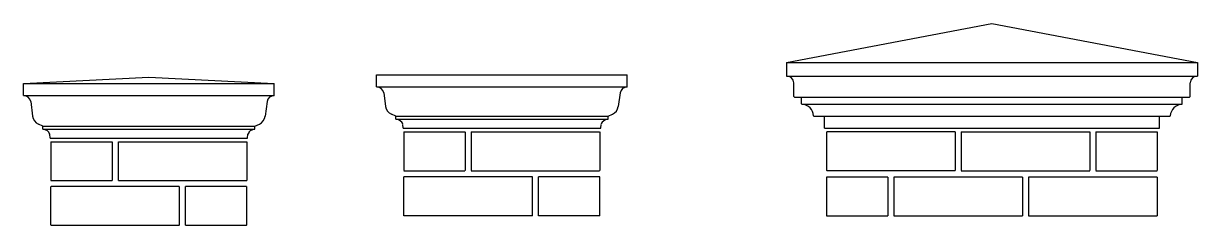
# Model space of a CAD drawing. Extents: x -9127 to 548, y 11049 to 16542.
# Drawn here: x -9127 to -7166, y 16143 to 16481 of the extents above; entities that cross this region are included whole.
import ezdxf

# ---------------------------------------------------------------- set-up
doc = ezdxf.new("R2010")
doc.units = 0
doc.header["$MEASUREMENT"] = 0
doc.linetypes.add('HIDDEN', pattern=[0.375, 0.25, -0.125])
doc.layers.get('0').update_dxf_attribs({"linetype": 'CONTINUOUS'})
doc.layers.add('2', color=5, linetype='HIDDEN')
doc.layers.add('detail', color=7, linetype='CONTINUOUS')

# ---------------------------------------------------------------- blocks, each defined once
blk = doc.blocks.new('6')
at = {"layer": '2'}
for p, q in [((-4574.7, 11374.6), (-4472.2, 11374.6)), ((-4574.7, 11374.6), (-4574.7, 11309.6)), ((-4472.2, 11374.6), (-4472.2, 11309.6)), ((-4462.2, 11374.6), (-4462.2, 11309.6)), ((-4462.2, 11374.6), (-4247.2, 11374.6)), ((-4247.2, 11374.6), (-4247.2, 11309.6)), ((-4574.7, 11309.6), (-4472.2, 11309.6)), ((-4359.7, 11299.6), (-4574.7, 11299.6)), ((-4574.7, 11234.6), (-4574.7, 11299.6)), ((-4462.2, 11309.6), (-4247.2, 11309.6)), ((-4359.7, 11234.6), (-4359.7, 11299.6)), ((-4349.7, 11234.6), (-4349.7, 11299.6)), ((-4247.2, 11299.6), (-4349.7, 11299.6)), ((-4247.2, 11234.6), (-4247.2, 11299.6)), ((-4359.7, 11234.6), (-4574.7, 11234.6)), ((-4247.2, 11234.6), (-4349.7, 11234.6))]:
    blk.add_line(p, q, dxfattribs=at)
at = {"layer": 'detail'}
for p, q in [((-4620.4, 11471.6), (-4410.9, 11482.6)), ((-4410.9, 11482.6), (-4201.4, 11471.6)), ((-4620.4, 11471.6), (-4201.4, 11471.6)), ((-4620.4, 11451.6), (-4620.4, 11471.6)), ((-4201.4, 11451.6), (-4201.4, 11471.6)), ((-4620.4, 11451.6), (-4201.4, 11451.6)), ((-4608.4, 11441.6), (-4605.3, 11417.2)), ((-4213.4, 11441.6), (-4216.6, 11417.2)), ((-4588.3, 11400.6), (-4595.6, 11404)), ((-4588.3, 11400.6), (-4233.6, 11400.6)), ((-4588.3, 11395.6), (-4588.3, 11400.6)), ((-4233.6, 11400.6), (-4226.3, 11404)), ((-4233.6, 11395.6), (-4233.6, 11400.6)), ((-4588.3, 11395.6), (-4233.6, 11395.6)), ((-4575.9, 11380.6), (-4576.5, 11387)), ((-4575.9, 11380.6), (-4245.9, 11380.6)), ((-4245.9, 11380.6), (-4245.4, 11387))]:
    blk.add_line(p, q, dxfattribs=at)
for centre, radius, start, end in [((-4620.4, 11439.4), 12.2, 10.3314, 90.0574), ((-4201.5, 11439.4), 12.2, 89.9426, 169.6686), ((-4588.4, 11419.4), 17, 187.4168, 245), ((-4233.5, 11419.4), 17, 295, 352.5832), ((-4590.4, 11378.9), 16.9, 44.0627, 82.8072), ((-4585.7, 11384.6), 9.54, 15.8483, 39.1744), ((-4577.5, 11386.9), 1, 5, 15.8483), ((-4236.2, 11384.6), 9.54, 140.8256, 164.1517), ((-4244.4, 11386.9), 1, 164.1517, 175), ((-4231.5, 11378.9), 16.9, 97.1928, 135.9373)]:
    blk.add_arc(centre, radius, start, end, dxfattribs=at)
blk = doc.blocks.new('7')
at = {"layer": '2'}
for p, q in [((-3984.7, 11391), (-3984.7, 11326)), ((-3984.7, 11391), (-3882.2, 11391)), ((-3882.2, 11391), (-3882.2, 11326)), ((-3872.2, 11391), (-3657.2, 11391)), ((-3872.2, 11391), (-3872.2, 11326)), ((-3657.2, 11391), (-3657.2, 11326)), ((-3984.7, 11326), (-3882.2, 11326)), ((-3872.2, 11326), (-3657.2, 11326)), ((-3984.7, 11251), (-3984.7, 11316)), ((-3769.7, 11316), (-3984.7, 11316)), ((-3769.7, 11251), (-3769.7, 11316)), ((-3657.2, 11316), (-3759.7, 11316)), ((-3759.7, 11251), (-3759.7, 11316)), ((-3657.2, 11251), (-3657.2, 11316)), ((-3769.7, 11251), (-3984.7, 11251)), ((-3657.2, 11251), (-3759.7, 11251))]:
    blk.add_line(p, q, dxfattribs=at)
at = {"layer": 'detail'}
for p, q in [((-4030.5, 11486), (-3611.5, 11486)), ((-4030.5, 11466), (-4030.5, 11486)), ((-3611.5, 11466), (-3611.5, 11486)), ((-4030.5, 11466), (-3611.5, 11466)), ((-4018.5, 11456), (-4015.3, 11433.6)), ((-3623.5, 11456), (-3626.7, 11433.6)), ((-3998.4, 11417), (-4005.6, 11420.4)), ((-3998.4, 11417), (-3643.6, 11417)), ((-3998.4, 11412), (-3998.4, 11417)), ((-3643.6, 11417), (-3636.3, 11420.4)), ((-3643.6, 11412), (-3643.6, 11417)), ((-3998.4, 11412), (-3643.6, 11412)), ((-3986, 11397), (-3986.5, 11403.4)), ((-3656, 11397), (-3655.4, 11403.4)), ((-3986, 11397), (-3656, 11397))]:
    blk.add_line(p, q, dxfattribs=at)
for centre, radius, start, end in [((-4030.5, 11453.8), 12.2, 10.3314, 90.0574), ((-3611.5, 11453.8), 12.2, 89.9426, 169.6686), ((-3998.5, 11435.8), 17, 187.4168, 245), ((-3643.5, 11435.8), 17, 295, 352.5832), ((-4000.5, 11395.3), 16.9, 44.0627, 82.8072), ((-3995.8, 11401), 9.54, 15.8483, 39.1744), ((-3987.5, 11403.3), 1, 5, 15.8483), ((-3646.2, 11401), 9.54, 140.8256, 164.1517), ((-3654.4, 11403.3), 1, 164.1517, 175), ((-3641.5, 11395.3), 16.9, 97.1928, 135.9373)]:
    blk.add_arc(centre, radius, start, end, dxfattribs=at)
blk = doc.blocks.new('8')
at = {"layer": '2'}
for p, q in [((-3278.6, 11391), (-3278.6, 11326)), ((-3063.6, 11391), (-3278.6, 11391)), ((-3063.6, 11391), (-3063.6, 11326)), ((-3053.6, 11391), (-2838.6, 11391)), ((-3053.6, 11391), (-3053.6, 11326)), ((-2838.6, 11391), (-2838.6, 11326)), ((-2828.6, 11391), (-2828.6, 11326)), ((-2828.6, 11391), (-2726.1, 11391)), ((-2726.1, 11391), (-2726.1, 11326)), ((-3063.6, 11326), (-3278.6, 11326)), ((-3053.6, 11326), (-2838.6, 11326)), ((-2828.6, 11326), (-2726.1, 11326)), ((-3278.6, 11316), (-3176.1, 11316)), ((-3278.6, 11316), (-3278.6, 11251)), ((-3176.1, 11316), (-3176.1, 11251)), ((-3166.1, 11316), (-3166.1, 11251)), ((-3166.1, 11316), (-2951.1, 11316)), ((-2951.1, 11316), (-2951.1, 11251)), ((-2941.1, 11316), (-2941.1, 11251)), ((-2941.1, 11316), (-2726.1, 11316)), ((-2726.1, 11316), (-2726.1, 11251)), ((-3278.6, 11251), (-3176.1, 11251)), ((-3166.1, 11251), (-2951.1, 11251)), ((-2941.1, 11251), (-2726.1, 11251))]:
    blk.add_line(p, q, dxfattribs=at)
at = {"layer": 'detail'}
for p, q in [((-3345.8, 11507), (-3002.3, 11572)), ((-3002.3, 11572), (-2658.8, 11507)), ((-3345.8, 11507), (-3345.8, 11484)), ((-3345.8, 11507), (-2658.8, 11507)), ((-2658.8, 11507), (-2658.8, 11484)), ((-3345.8, 11484), (-2658.8, 11484)), ((-3333.3, 11450), (-3333.3, 11473)), ((-2671.3, 11450), (-2671.3, 11473)), ((-3332.3, 11449), (-2672.3, 11449)), ((-3320.3, 11438), (-3320.3, 11449)), ((-3319.4, 11437), (-2685.3, 11437)), ((-2684.3, 11438), (-2684.3, 11449)), ((-3299.3, 11417), (-2705.3, 11417)), ((-3282.3, 11397), (-3282.3, 11417)), ((-2722.3, 11397), (-2722.3, 11417)), ((-3282.3, 11397), (-2722.3, 11397))]:
    blk.add_line(p, q, dxfattribs=at)
for centre, radius, start, end in [((-3345.1, 11472.2), 11.8, 3.9619, 93.3425), ((-2659.5, 11472.2), 11.8, 86.6575, 176.0381), ((-3332.3, 11450), 1, 180, 270), ((-3319.3, 11438), 1, 180, 267.2706), ((-3320.3, 11417), 20, 2.7294, 87.2706), ((-2684.3, 11417), 20, 92.7294, 177.2706), ((-2685.3, 11438), 1, 272.7294, 0), ((-2672.3, 11450), 1, 270, 0), ((-3299.3, 11418), 1, 182.7294, 270), ((-2705.3, 11418), 1, 270, 357.2706)]:
    blk.add_arc(centre, radius, start, end, dxfattribs=at)

msp = doc.modelspace()

# ---------------------------------------------------------------- block references
for name in ['8', '6', '7']:
    msp.add_blockref(name, (-4506.9, 4908.8))

doc.saveas('drawing.dxf')
